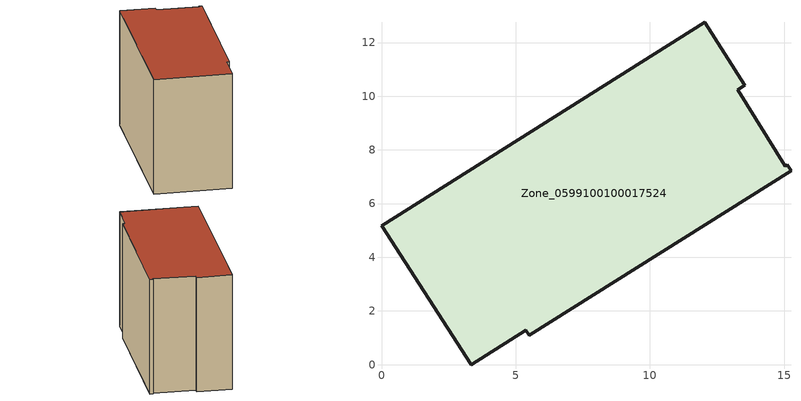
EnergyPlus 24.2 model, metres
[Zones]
Zone_0599100100017524
 floor ground (C_G): 5.37,1.28 3.35,0 0,5.17 12.04,12.75 13.54,10.41 13.27,10.24 15.04,7.39 15.12,7.44 15.26,7.23 5.5,1.09 z0
 wall outside (C_F): 13.54,10.41 12.04,12.75 0,5.17 3.35,0 5.37,1.28 5.5,1.09 15.26,7.23 15.12,7.44 15.04,7.39 13.27,10.24 13.54,10.41 z0:9.47
 roof outside (C_R): 12.04,12.75 0,5.17 3.35,0 5.37,1.28 5.5,1.09 15.26,7.23 15.12,7.44 15.04,7.39 13.27,10.24 13.54,10.41 z9.47
[BUILDING]
Pand.0599100100017524: North Axis=0; Terrain=City; Loads Convergence Tolerance Value=0.04; Temperature Convergence Tolerance Value=0.4; Solar Distribution=FullExterior; Maximum Number of Warmup Days=25; Minimum Number of Warmup Days=1
[Site:Location]
Rotterdam.The.Hague.AP_ZH_NLD Design_Conditions: Latitude=51.96; Longitude=4.45; Time Zone=1; Elevation=-4.5
[SITE:GROUNDTEMPERATURE:BUILDINGSURFACE]
18, 18, 18, 18, 18, 18, 18, 18, 18, 18, 18, 18
[MATERIAL] Thermal Absorptance=0.9; Solar Absorptance=0.7; Visible Absorptance=0.7
Name | Roughness | Thickness | Conductivity | Density | Specific Heat
G.TC.2015-2018 | MediumSmooth | 0.15 | 0.0428571 | 540 | 1210
F.TC.2015-2018 | Rough | 0.3 | 0.0666667 | 1920 | 840
R.TC.2015-2018 | MediumRough | 0.2 | 0.0333333 | 1500 | 1000
[CONSTRUCTION]
C_G: G.TC.2015-2018
C_F: F.TC.2015-2018
C_R: R.TC.2015-2018
[ZONE]
Zone_0599100100017524: Type=1; Multiplier=1; Ceiling Height=Autocalculate; Volume=Autocalculate; Floor Area=autocalculate; Part of Total Floor Area=Yes
[ZONEINFILTRATION:DESIGNFLOWRATE]
Infil_Zone_0599100100017524: Zone or ZoneList or Space or SpaceList=Zone_0599100100017524; Schedule=AlwaysOn; Design Flow Rate Calculation Method=Flow/Area; Flow Rate per Floor Area=0.0015; Constant Term Coefficient=1; Temperature Term Coefficient=0; Velocity Term Coefficient=0; Velocity Squared Term Coefficient=0
[HVACTEMPLATE:ZONE:IDEALLOADSAIRSYSTEM]
Zone_0599100100017524: Maximum Heating Supply Air Temperature=50; Minimum Cooling Supply Air Temperature=13; Maximum Heating Supply Air Humidity Ratio=0.0156; Minimum Cooling Supply Air Humidity Ratio=0.0077; Heating Limit=NoLimit; Cooling Limit=NoLimit; Dehumidification Control Type=ConstantSensibleHeatRatio; Cooling Sensible Heat Ratio=0.7; Dehumidification Setpoint=60; Humidification Control Type=None; Humidification Setpoint=30; Outdoor Air Method=None; Outdoor Air Flow Rate per Person=0.00944; Outdoor Air Flow Rate per Zone Floor Area=0; Outdoor Air Flow Rate per Zone=0; Demand Controlled Ventilation Type=None; Outdoor Air Economizer Type=NoEconomizer; Heat Recovery Type=None; Sensible Heat Recovery Effectiveness=0.7; Latent Heat Recovery Effectiveness=0.65
[ZONECONTROL:THERMOSTAT]
ThermostatControl_Zone_0599100100017524: Zone or ZoneList=Zone_0599100100017524; Control Type Schedule=DualSetpointControlType; Control 1=Thermostat_Zone_0599100100017524; Temperature Difference Between Cutout And Setpoint=0
[THERMOSTATSETPOINT:DUALSETPOINT]
Thermostat_Zone_0599100100017524: Heating Setpoint Temperature Schedule=HeatingSetpoint_Zone_0599100100017524; Cooling Setpoint Temperature Schedule=CoolingSetpoint_Zone_0599100100017524
[SCHEDULE:COMPACT]
HeatingSetpoint_Zone_0599100100017524: Through: 12/31, For: AllDays, Until: 24:00, 21
CoolingSetpoint_Zone_0599100100017524: Through: 12/31, For: AllDays, Until: 24:00, 24
DualSetpointControlType: Through: 12/31, For: AllDays, Until: 24:00, 4
AlwaysOn: Through: 12/31, For: AllDays, Until: 24:00, 1
